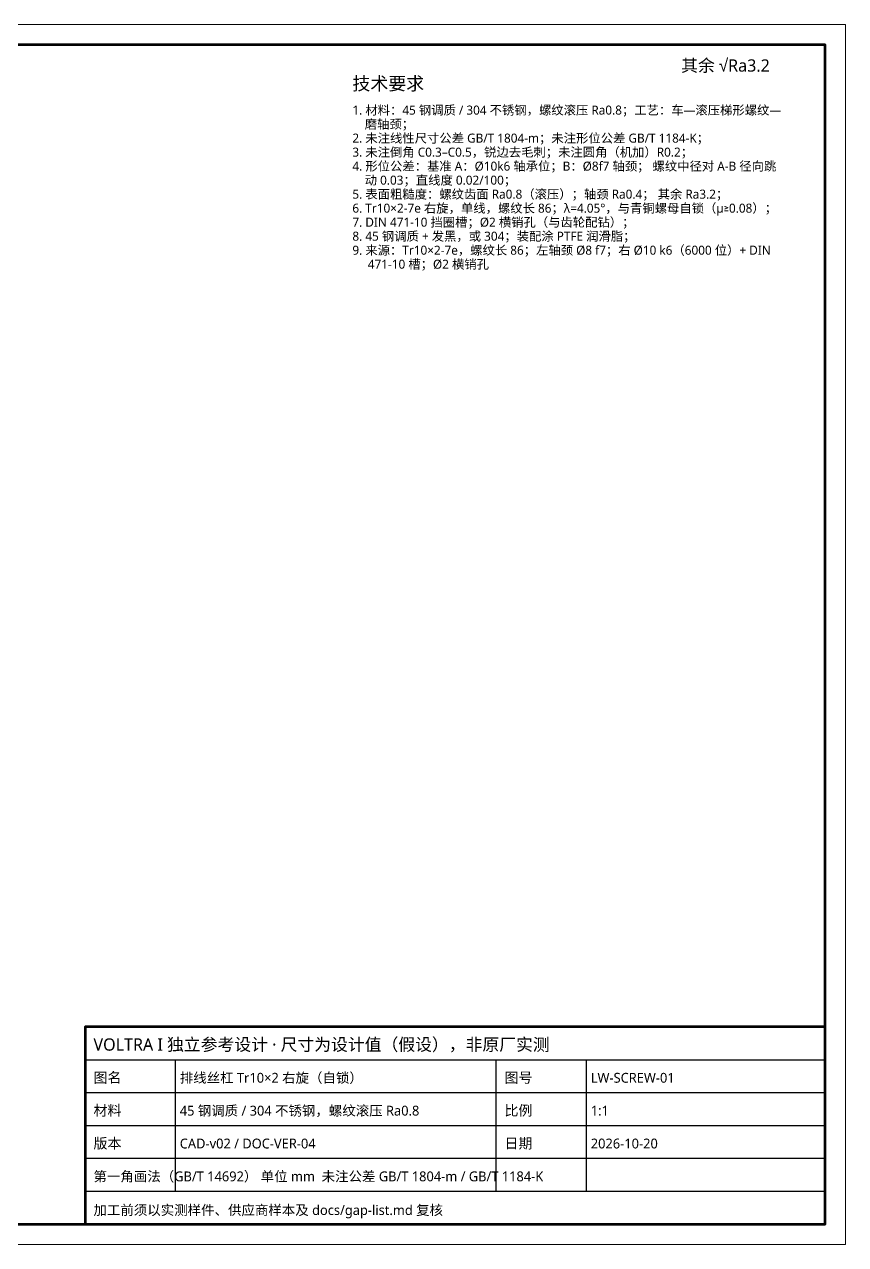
# Model space of a CAD drawing. Header units: millimetres. Extents: x 0 to 420, y 0 to 297.
# Drawn here: x 220.2 to 420, y 0 to 297 of the extents above; entities that cross this region are included whole.
import ezdxf

# ---------------------------------------------------------------- set-up
doc = ezdxf.new("R2010")
doc.units = ezdxf.units.MM
doc.layers.add('FRAME', color=7, linetype='CONTINUOUS', lineweight=70)
doc.layers.add('TEXT', color=7, linetype='CONTINUOUS', lineweight=25)
doc.styles.add('CJK', font='NotoSansCJK-Regular.ttc')

msp = doc.modelspace()

# ---------------------------------------------------------------- linework, layer by layer
at = {"layer": 'FRAME', "lineweight": 18}
msp.add_lwpolyline([(0, 0), (420, 0), (420, 297), (0, 297)], close=True, dxfattribs=at)
at = {"layer": 'FRAME'}
for points in [[(25, 5), (415, 5), (415, 292), (25, 292)], [(235, 5), (415, 5), (415, 53), (235, 53)]]:
    msp.add_lwpolyline(points, close=True, dxfattribs=at)
at = {"layer": 'TEXT'}
for p, q in [((235, 45), (415, 45)), ((257, 13), (257, 45)), ((335, 13), (335, 45)), ((357, 13), (357, 45)), ((235, 37), (415, 37)), ((235, 29), (415, 29)), ((235, 21), (415, 21)), ((235, 13), (415, 13))]:
    msp.add_line(p, q, dxfattribs=at)

# ---------------------------------------------------------------- texts
at = {"layer": 'TEXT', "style": 'CJK'}
for s, height, p in [('其余 √Ra3.2', 3, (380, 285.5)), ('技术要求', 3.2, (300, 281)), ('1. 材料：45 钢调质 / 304 不锈钢，螺纹滚压 Ra0.8；工艺：车—滚压梯形螺纹—', 2.2, (300, 275.04)), ('\u3000磨轴颈；', 2.2, (300, 271.63)), ('2. 未注线性尺寸公差 GB/T 1804-m；未注形位公差 GB/T 1184-K；', 2.2, (300, 268.22)), ('3. 未注倒角 C0.3–C0.5，锐边去毛刺；未注圆角（机加）R0.2；', 2.2, (300, 264.81)), ('4. 形位公差：基准 A：Ø10k6 轴承位；B：Ø8f7 轴颈； 螺纹中径对 A-B 径向跳', 2.2, (300, 261.4)), ('\u3000动 0.03；直线度 0.02/100；', 2.2, (300, 257.99)), ('5. 表面粗糙度：螺纹齿面 Ra0.8（滚压）；轴颈 Ra0.4； 其余 Ra3.2；', 2.2, (300, 254.58)), ('6. Tr10×2-7e 右旋，单线，螺纹长 86；λ=4.05°，与青铜螺母自锁（μ≥0.08）；', 2.2, (300, 251.17)), ('7. DIN 471-10 挡圈槽；Ø2 横销孔（与齿轮配钻）；', 2.2, (300, 247.76)), ('8. 45 钢调质 + 发黑，或 304；装配涂 PTFE 润滑脂；', 2.2, (300, 244.35)), ('9. 来源：Tr10×2-7e，螺纹长 86；左轴颈 Ø8 f7；右 Ø10 k6（6000 位）+ DIN', 2.2, (300, 240.94)), ('\u3000 471-10 槽；Ø2 横销孔', 2.2, (300, 237.53)), ('VOLTRA I 独立参考设计 · 尺寸为设计值（假设），非原厂实测', 3, (237, 47.2)), ('图名', 2.5, (237, 39.4)), ('排线丝杠 Tr10×2 右旋（自锁）', 2.4, (258, 39.4)), ('图号', 2.5, (337, 39.4)), ('LW-SCREW-01', 2.4, (358, 39.4)), ('材料', 2.5, (237, 31.4)), ('45 钢调质 / 304 不锈钢，螺纹滚压 Ra0.8', 2.4, (258, 31.4)), ('比例', 2.5, (337, 31.4)), ('1:1', 2.4, (358, 31.4)), ('版本', 2.5, (237, 23.4)), ('CAD-v02 / DOC-VER-04', 2.4, (258, 23.4)), ('日期', 2.5, (337, 23.4)), ('2026-10-20', 2.4, (358, 23.4)), ('第一角画法（GB/T 14692） 单位 mm  未注公差 GB/T 1804-m / GB/T 1184-K', 2.4, (237, 15.4)), ('加工前须以实测样件、供应商样本及 docs/gap-list.md 复核', 2.4, (237, 7.2))]:
    msp.add_text(s, height=height, dxfattribs=at).set_placement(p)

doc.saveas('drawing.dxf')
